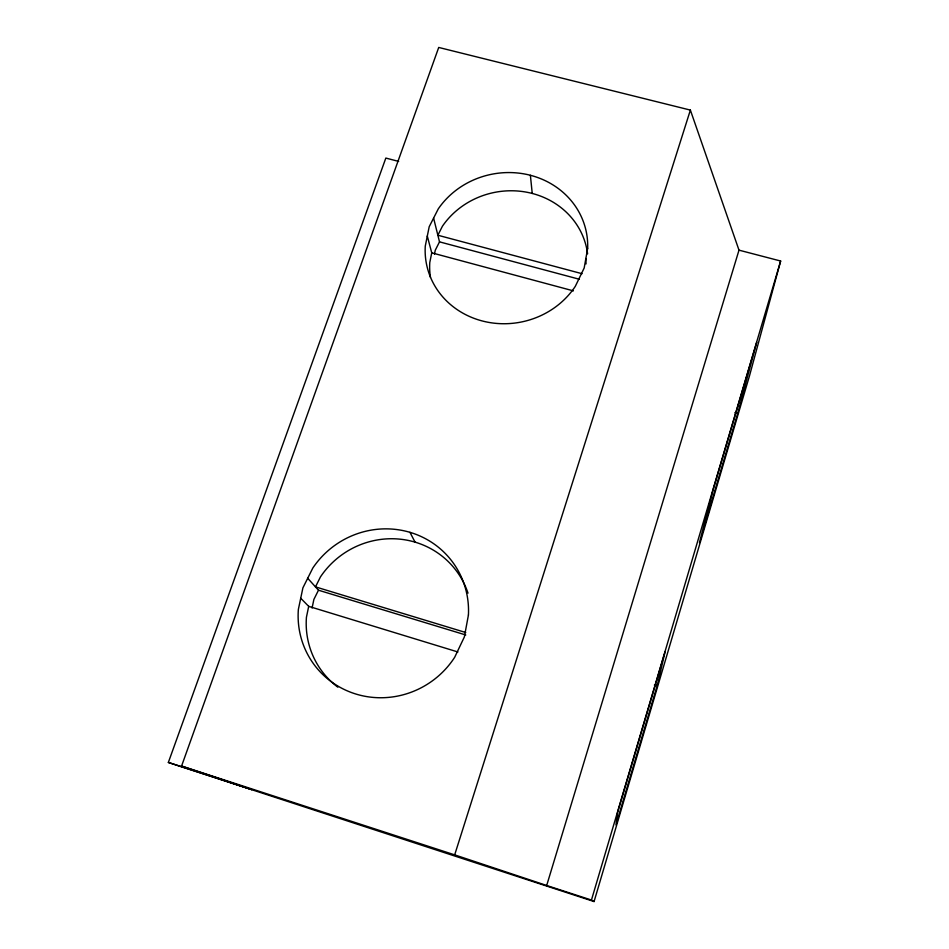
<?xml version="1.0" encoding="UTF-8"?>
<svg xmlns="http://www.w3.org/2000/svg" width="949" height="949" viewBox="0 0 949 949"><rect width="100%" height="100%" fill="white"/><g stroke="black" fill="none" stroke-linecap="round" stroke-linejoin="round"><path stroke-width="1.42" d="M427.299 236.076L431.736 252.825L429.767 262.636A79.467 73.666 -11.2 0 0 430.466 277.428M434.488 254.118L435.271 250.239L439.506 241.853L433.598 218.092M300.714 598.238L308.698 606.352L306.432 617.241A83.88 81.389 -37.3 0 0 337.856 687.195M312.079 608.048L313.87 599.448L318.484 590.207L307.701 578.261M657.313 685.107L665.142 651.678L617.633 812.166L615.972 824.895L657.313 685.107L654.371 685.107M737.681 413.361L756.709 342.364L713.257 489.15L699.437 542.698L737.681 413.361L734.823 412.732M168.353 762.45L251.96 789.639L181.567 766.068L438.723 47.45L690.374 110.096L738.998 250.156L780.647 261.022L749.437 376.065L594.074 901.55L168.353 762.45L385.84 158.068L398.639 161.413M594.074 901.55L591.452 900.043L780.647 261.022M591.452 900.043L546.683 885.488L738.998 250.156M546.683 885.488L454.678 854.871L690.374 110.096M582.069 273.703L437.857 235.233L442.436 226.206A79.467 73.666 -11.2 0 1 526.897 192.244A79.467 73.666 -11.2 0 1 587.597 253.869M439.506 241.853L579.4 279.267M431.736 252.825L573.386 290.868M465.757 632.52L315.483 586.885L320.454 576.909A83.88 81.389 -37.3 0 1 400.668 539.234A83.88 81.389 -37.3 0 1 468.011 593.137M318.484 590.207L465.769 634.976M308.698 606.352L457.928 651.987M181.567 766.068L454.678 854.871M409.956 532.33L415.045 542.128M530.384 175.28L532.235 193.454M585.865 258.484L586.031 263.941M587.668 248.33L584.181 267.998L575.296 286.349A81.507 75.351 -11.2 0 1 481.76 320.833A81.507 75.351 -11.2 0 1 425.271 246.111L429.197 226.74L438.296 208.851A81.507 75.351 -11.2 0 1 530.799 175.387A81.507 75.351 -11.2 0 1 587.668 248.33M468.426 615.023L464.358 636.945L454.678 657.289A86.157 83.476 -36.7 0 1 355.922 694.051A86.157 83.476 -36.7 0 1 298.366 609.4L302.909 587.834L312.814 568.036A86.157 83.476 -36.7 0 1 410.407 532.46A86.157 83.476 -36.7 0 1 468.426 615.023"/></g></svg>
